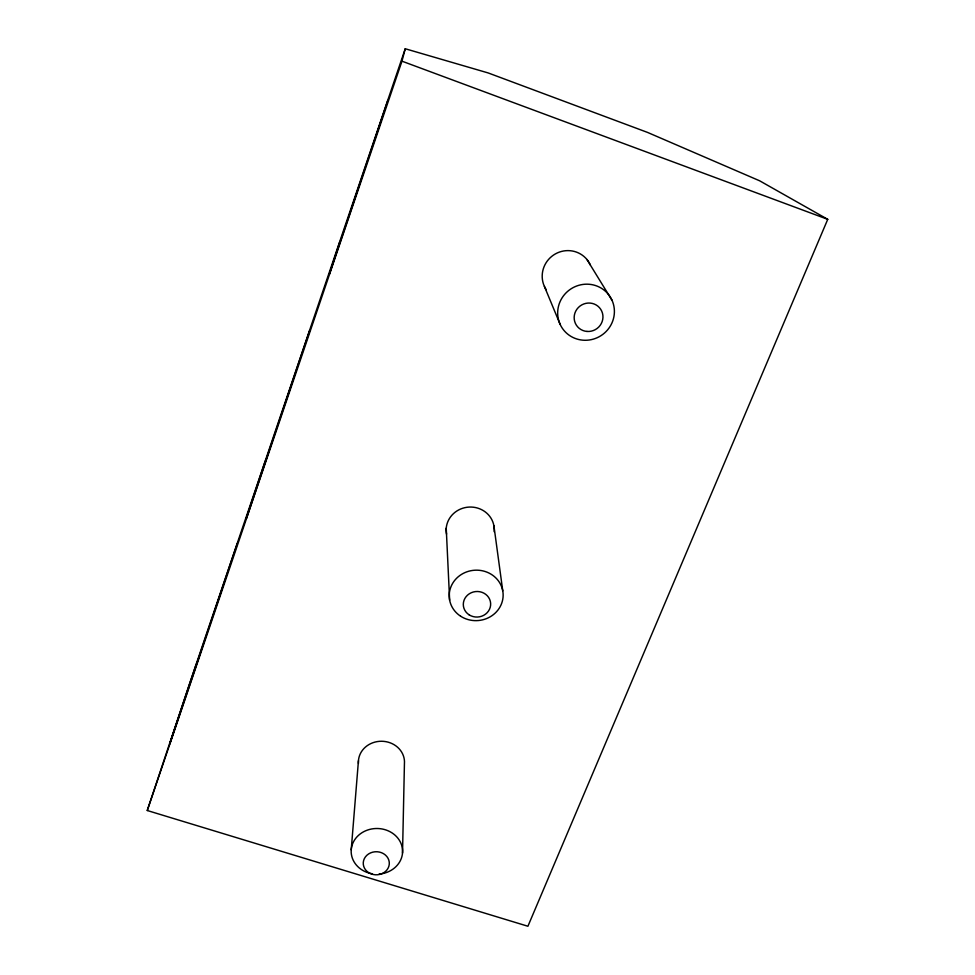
<?xml version="1.0" encoding="UTF-8"?>
<svg xmlns="http://www.w3.org/2000/svg" width="975" height="975" viewBox="0 0 975 975"><rect width="100%" height="100%" fill="white"/><g stroke="black" fill="none" stroke-linecap="round" stroke-linejoin="round"><path stroke-width="1.46" d="M402.529 853.04L404.43 763.693A23.047 20.841 0.5 0 0 381.566 741.256A23.047 20.841 0.5 0 0 358.447 763.401M351.219 849.81L358.447 760.671M147.262 810.517L401.956 61.169L405.247 48.75L488.146 72.93L647.51 132.405L759.647 180.802L827.738 219.338L527.914 926.25L147.262 810.517L189.345 684.255L405.247 48.75M387.818 100.413L329.392 274.146L339.885 241.52M309.587 330.671L246.078 519.285L265.334 460.943M196.328 664.024L169.711 743.998L237.327 543.38M401.956 61.169L827.738 219.338M586.95 259.508L612.044 300.337A28.616 27.788 -33.9 0 1 582.843 340.178A28.616 27.788 -33.9 0 1 563.233 296.168A28.616 27.788 -33.9 0 1 612.044 300.337M544.416 286.455L560.15 324.37M493.911 525.744L502.759 590.85M446.233 528.182L449.633 600.198M446.538 534.129A24.058 22.791 -5.2 0 1 469.146 507.073A24.058 22.791 -5.2 0 1 494.154 531.692M372.45 873.807A25.716 22.827 0.2 0 1 355.802 838.232A25.716 22.827 0.2 0 1 399.141 839.914A25.716 22.827 0.2 0 1 379.129 874.063M546.305 289.855A25.387 24.802 -39.4 0 1 555.348 253.927A25.387 24.802 -39.4 0 1 590.375 265.029M460.578 616.176A26.983 25.228 -5.2 0 0 503.027 597.431A26.983 25.228 -5.2 0 0 464.904 572.605A26.983 25.228 -5.2 0 0 460.578 616.176M469.097 614.811A13.687 12.773 -5.2 0 0 490.608 605.268A13.687 12.773 -5.2 0 0 471.242 592.739A13.687 12.773 -5.2 0 0 469.097 614.811M368.964 872.82A13.028 11.542 0.2 0 0 389.281 864.106A13.028 11.542 0.2 0 0 370.597 852.881A13.028 11.542 0.2 0 0 368.964 872.82M586.974 331.439A14.527 14.089 -33.3 0 0 601.758 311.208A14.527 14.089 -33.3 0 0 576.968 309.148A14.527 14.089 -33.3 0 0 586.974 331.439"/></g></svg>
